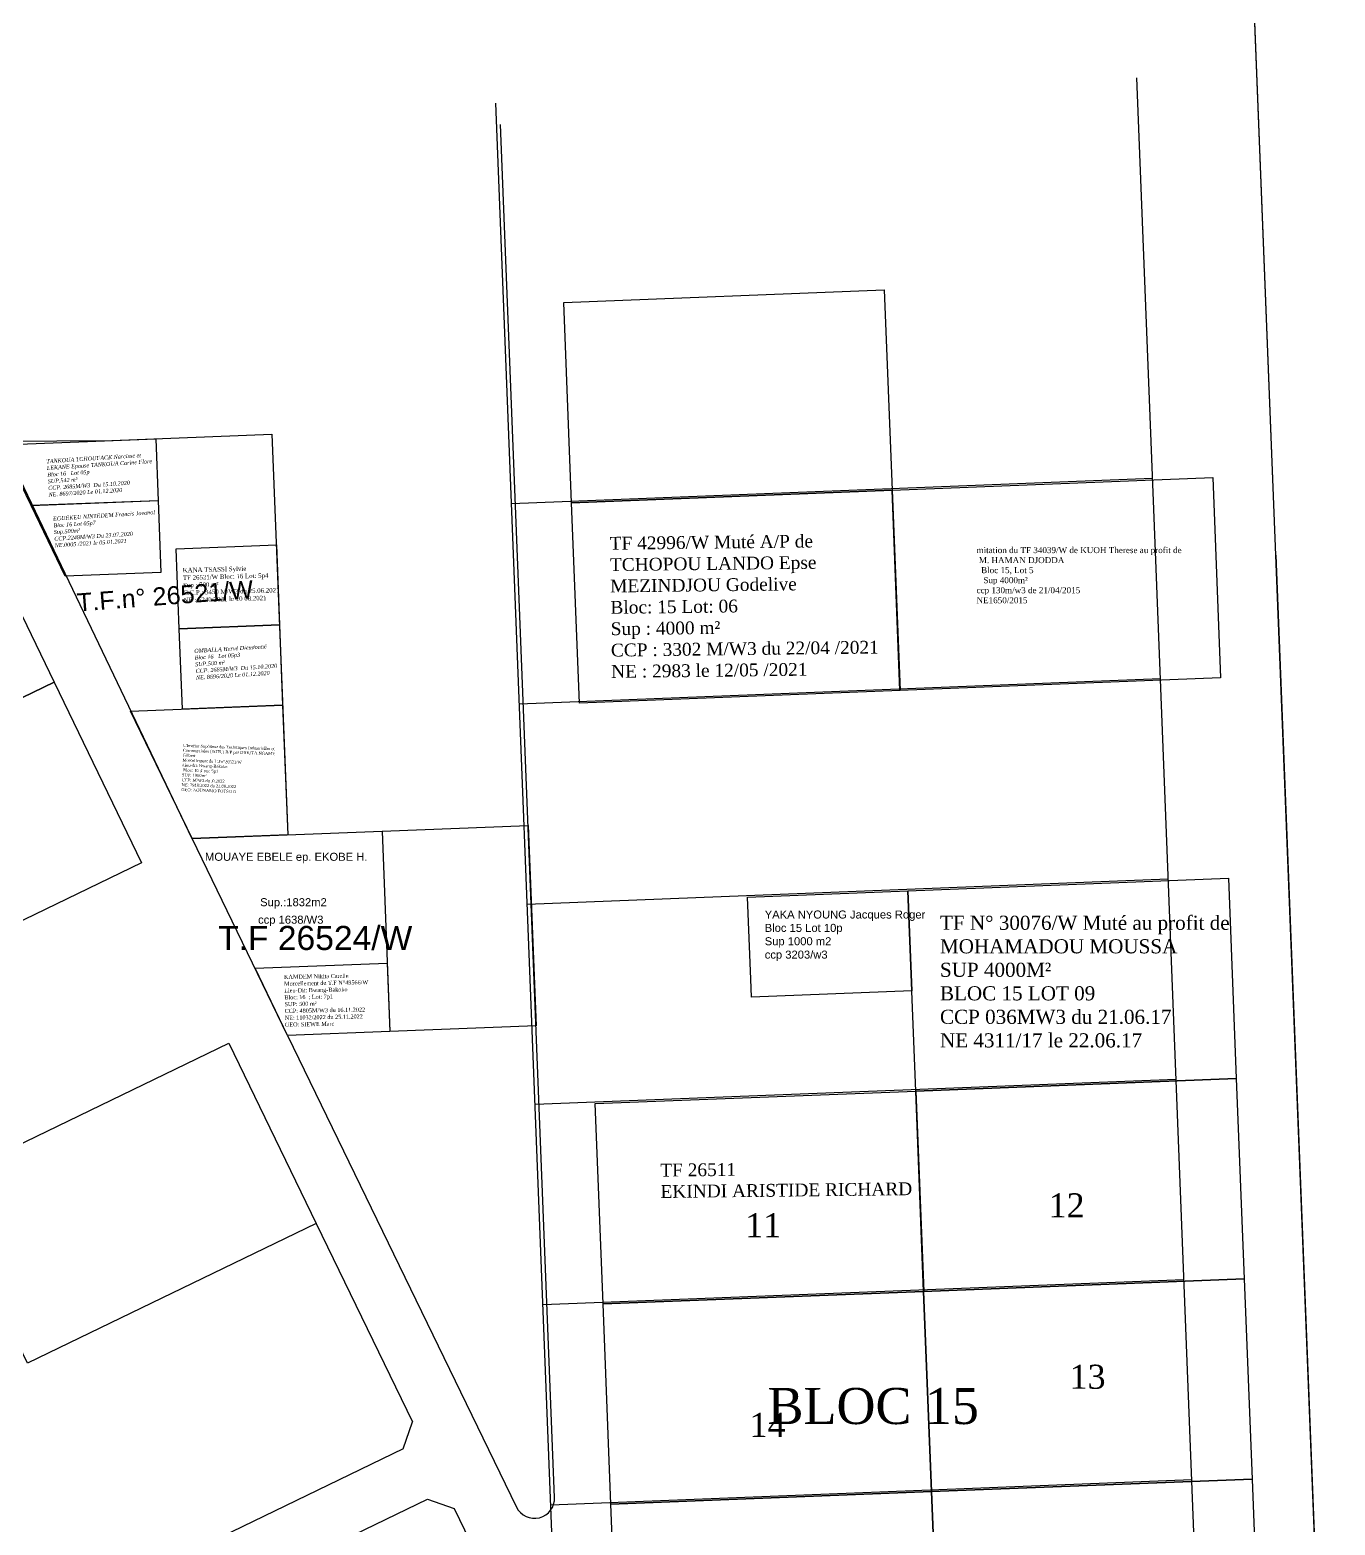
# Model space of a CAD drawing. Header units: millimetres. Extents: x 590121 to 927379, y 438565 to 1441738.
# Drawn here: x 926046.7 to 926372.2, y 1440894.6 to 1441267.6 of the extents above; entities that cross this region are included whole.
import ezdxf
from ezdxf.enums import TextEntityAlignment as Align

# ---------------------------------------------------------------- set-up
doc = ezdxf.new("R2010")
doc.units = ezdxf.units.MM
doc.header["$LTSCALE"] = 10
for name, color, linetype in [('end maj 26 02 2021', 30, 'Continuous'), ('MAJ AOUT 2021', 7, 'Continuous'), ('MAJ AVRIL 2021', 7, 'Continuous'), ('MAJ MAI 2021', 7, 'Continuous')]:
    doc.layers.add(name, color=color, linetype=linetype)
doc.layers.add('Numérotation', color=6, linetype='Continuous', lineweight=9)
doc.styles.get("Standard").update_dxf_attribs({"font": 'arial.ttf'})
doc.styles.add('Times 1.0', font='times.ttf', dxfattribs={"width": 0.99, "height": 1})
doc.styles.add('Times 3.0', font='times.ttf', dxfattribs={"width": 0.99, "height": 3})

msp = doc.modelspace()

# ---------------------------------------------------------------- linework, layer by layer
at = {"flags": 128}
for points in [[(926259.76, 1441202.76), (926261.72, 1441152.8), (926181.78, 1441149.66), (926179.82, 1441199.62)], [(926109.72, 1441099.18), (926110.99, 1441066.81), (926087.19, 1441065.87), (926071.8, 1441097.69)]]:
    msp.add_lwpolyline(points, close=True, dxfattribs=at)
at = {"color": 7, "flags": 128}
msp.add_lwpolyline([(926135.82, 1441034.84), (926136.48, 1441017.77), (926110.96, 1441016.77), (926102.84, 1441033.54)], close=True, dxfattribs=at)
msp.add_lwpolyline([(926135.82, 1441034.84), (926136.48, 1441017.77), (926110.96, 1441016.77), (926102.84, 1441033.54)], close=True, dxfattribs=at)
at = {"layer": 'end maj 26 02 2021', "color": 3, "linetype": 'ByBlock'}
for p, q in [((926357.44, 1441136.55), (926345.65, 1441436.32)), ((926327.46, 1441135.37), (926322.73, 1441255.62)), ((926178.74, 1440845.47), (926162.86, 1441249.33)), ((926177.54, 1440901.53), (926164.07, 1441244.03)), ((926339.25, 1440835.6), (926327.46, 1441135.37)), ((926357.44, 1441136.55), (926369.23, 1440836.78))]:
    msp.add_line(p, q, dxfattribs=at)
at = {"layer": 'end maj 26 02 2021', "linetype": 'ByBlock'}
for p, q in [((926326.66, 1441155.69), (926166.79, 1441149.4)), ((926328.63, 1441105.73), (926168.75, 1441099.44)), ((926087.19, 1441065.87), (926134.52, 1441067.74)), ((926134.52, 1441067.74), (926170.95, 1441069.17)), ((926134.52, 1441067.74), (926136.48, 1441017.77)), ((926170.95, 1441069.17), (926172.91, 1441019.21)), ((926110.96, 1441016.77), (926087.19, 1441065.87)), ((926330.59, 1441055.77), (926170.72, 1441049.48)), ((926136.48, 1441017.77), (926110.96, 1441016.77)), ((926172.91, 1441019.21), (926136.48, 1441017.77)), ((926332.56, 1441005.81), (926172.68, 1440999.52)), ((926334.52, 1440955.85), (926174.65, 1440949.56)), ((926336.49, 1440905.89), (926176.61, 1440899.6))]:
    msp.add_line(p, q, dxfattribs=at)
at = {"layer": 'end maj 26 02 2021', "color": 3, "linetype": 'ByBlock', "ltscale": 0.0014}
for p, q in [((926110.96, 1441016.77), (926168.05, 1440899.15)), ((926118.11, 1440969.89), (926142.14, 1440920.37)), ((926139.82, 1440913.69), (926142.14, 1440920.37)), ((926139.82, 1440913.69), (926004.73, 1440848.32))]:
    msp.add_line(p, q, dxfattribs=at)
at = {"layer": 'end maj 26 02 2021', "linetype": 'ByBlock', "flags": 128}
for points in [[(927154.59, 1441738.09), (927154.59, 1441738.09), (927354.01, 1441306.62), (927379.06, 1441152.8), (927302.72, 1440896.94), (927279.62, 1440838.97), (927263.99, 1440817.14), (927269.67, 1440730.08), (927279.86, 1440573.85), (927289.89, 1440419.91), (926860.68, 1440445.92), (926429.11, 1440472.07), (926383.47, 1440474.83), (926369.23, 1440836.78), (926357.44, 1441136.55), (926345.65, 1441436.32), (926526.96, 1441473.37), (926732.34, 1441549.44), (927116.72, 1441725.21)], [(926341.67, 1441155.94), (926343.63, 1441105.98), (926263.69, 1441102.84), (926261.73, 1441152.8)], [(926347.57, 1441006.05), (926349.53, 1440956.09), (926269.59, 1440952.95), (926267.63, 1441002.91)], [(926349.53, 1440956.09), (926351.49, 1440906.13), (926271.55, 1440902.99), (926269.59, 1440952.95)], [(926351.49, 1440906.13), (926353.45, 1440856.17), (926273.51, 1440853.03), (926271.55, 1440902.99)]]:
    msp.add_lwpolyline(points, close=True, dxfattribs=at)
at = {"layer": 'end maj 26 02 2021', "color": 3, "linetype": 'ByBlock', "lineweight": -3, "ltscale": 0.0014, "flags": 128}
for points in [[(926107.06, 1441166.73), (926109.03, 1441116.7), (926110.99, 1441066.8), (926087.19, 1441065.8), (926039.66, 1441165), (926067.09, 1441165.16)], [(926030.97, 1441149.89), (926052.75, 1441104.89), (925980.75, 1441070.03), (925958.96, 1441115.04)], [(926052.75, 1441104.88), (926074.54, 1441059.88), (926002.53, 1441025.03), (925980.74, 1441070.04)], [(926345.6, 1441056.02), (926347.56, 1441006.06), (926267.62, 1441002.92), (926265.66, 1441052.88)], [(926096.32, 1441014.89), (926118.11, 1440969.89), (926046.1, 1440935.04), (926024.31, 1440980.05)]]:
    msp.add_lwpolyline(points, close=True, dxfattribs=at)
at = {"layer": 'end maj 26 02 2021', "color": 150, "linetype": 'ByBlock', "lineweight": -3, "ltscale": 0.0014, "flags": 128}
for points in [[(926078.12, 1441165.59), (926078.7, 1441150.12), (926046.99, 1441148.94), (926039.7, 1441164.09)], [(926078.66, 1441150.24), (926079.38, 1441132.27), (926055.52, 1441131.31), (926046.97, 1441148.97)], [(926108.94, 1441119.17), (926109.72, 1441099.18), (926084.71, 1441098.2), (926083.93, 1441118.18)]]:
    msp.add_lwpolyline(points, close=True, dxfattribs=at)
at = {"layer": 'end maj 26 02 2021', "color": 3, "linetype": 'ByBlock', "flags": 128}
for points in [[(926341.67, 1441155.94), (926343.63, 1441105.98), (926263.69, 1441102.84), (926261.73, 1441152.8)], [(926347.57, 1441006.05), (926349.53, 1440956.09), (926269.59, 1440952.95), (926267.63, 1441002.91)], [(926349.53, 1440956.09), (926351.49, 1440906.13), (926271.55, 1440902.99), (926269.59, 1440952.95)], [(926351.49, 1440906.13), (926353.45, 1440856.17), (926273.51, 1440853.03), (926271.55, 1440902.99)]]:
    msp.add_lwpolyline(points, close=True, dxfattribs=at)
at = {"layer": 'end maj 26 02 2021', "linetype": 'ByBlock', "ltscale": 0.0014, "flags": 128}
msp.add_lwpolyline([(926265.66, 1441052.87), (926266.64, 1441027.9), (926226.67, 1441026.33), (926226.49, 1441030.82), (926225.69, 1441051.3)], close=True, dxfattribs=at)
at = {"layer": 'end maj 26 02 2021', "color": 3, "linetype": 'ByBlock', "ltscale": 0.0014, "flags": 128}
msp.add_lwpolyline([(926152.52, 1440898.77), (926172.13, 1440858.26), (926100.12, 1440823.41), (926078.34, 1440868.42), (926145.84, 1440901.09)], close=True, dxfattribs=at)
at = {"layer": 'end maj 26 02 2021', "color": 3, "linetype": 'ByBlock', "ltscale": 0.0014}
msp.add_arc((926172.54, 1440901.33), 5, 205.8893, 2.2523, dxfattribs=at)
at = {"layer": 'MAJ AOUT 2021', "flags": 128}
msp.add_lwpolyline([(926108.15, 1441139.15), (926108.94, 1441119.17), (926083.93, 1441118.18), (926083.14, 1441138.17)], close=True, dxfattribs=at)
at = {"layer": 'MAJ AVRIL 2021', "color": 3, "flags": 128}
for points in [[(926261.73, 1441152.8), (926263.7, 1441102.84), (926183.75, 1441099.7), (926181.79, 1441149.66)], [(926267.63, 1441002.91), (926269.6, 1440952.95), (926189.65, 1440949.81), (926187.69, 1440999.77)], [(926269.59, 1440952.95), (926271.56, 1440902.99), (926191.61, 1440899.85), (926189.65, 1440949.81)], [(926271.55, 1440902.99), (926273.52, 1440853.03), (926193.57, 1440849.89), (926191.61, 1440899.85)]]:
    msp.add_lwpolyline(points, close=True, dxfattribs=at)
at = {"layer": 'MAJ MAI 2021', "color": 3, "linetype": 'ByBlock', "lineweight": -3, "ltscale": 0.0014, "flags": 128}
msp.add_lwpolyline([(926267.62, 1441002.92), (926269.59, 1440952.95), (926189.65, 1440949.81), (926187.69, 1440999.77)], close=True, dxfattribs=at)
msp.add_lwpolyline([(926267.62, 1441002.92), (926269.59, 1440952.95), (926189.65, 1440949.81), (926187.69, 1440999.77)], close=True, dxfattribs=at)

# ---------------------------------------------------------------- texts
at = {"insert": (926084.9, 1441089.52), "char_height": 0.73531, "width": 24.959, "attachment_point": 1, "rotation": 357.8306}
msp.add_mtext("{\\fTimes New Roman|b0|i0|c0|p18;L'Institut Supérieur des Techniques Industrielles et Commerciales (ISTIC) R/P par DIOUTA NGAMY Gilbert\\P\\C1;Morcellement du T.Fn%%D26521/W\\P\\C256;Lieu-dit: Bwang-Bakoko \\P Bloc: 16 ;Lots: 5p1\\C1;\\P\\C256;SUP: 1000m²\\PCCP: M/W3 du .0.2022\\PNE: 7918/2022 du 22.08.2022\\PGEO: NOUNAMO FOTSO G}", dxfattribs=at)
at = {"insert": (926230.66, 1440928.86), "char_height": 9, "width": 57.3696, "attachment_point": 1, "style": 'Times 1.0'}
msp.add_mtext('BLOC 15', dxfattribs=at)
at = {"layer": 'end maj 26 02 2021', "color": 1, "linetype": 'ByBlock'}
msp.add_text('T.F.n° 26521/W', height=4.5, rotation=4.3455, dxfattribs=at).set_placement((926058.58, 1441122.52))
at = {"layer": 'end maj 26 02 2021', "linetype": 'ByBlock'}
for s, p in [('MOUAYE EBELE ep. EKOBE H.', (926090.35, 1441060.35)), ('Sup.:1832m2', (926104.11, 1441049.02)), ('ccp 1638/W3', (926103.59, 1441044.66))]:
    msp.add_text(s, height=2, dxfattribs=at).set_placement(p)
at = {"layer": 'end maj 26 02 2021', "color": 1, "linetype": 'ByBlock'}
msp.add_text('   T.F 26524/W', height=6, dxfattribs=at).set_placement((926086.64, 1441038.1))
at = {"layer": 'end maj 26 02 2021', "char_height": 1, "attachment_point": 1, "rotation": 3.711}
for s, insert in [('{\\fTimes New Roman|b0|i1|c0|p18;TANKOUA TCHOUFACK Narcisse et \\PLEKANE Epouse TANKOUA Carine Flore\\PBloc 16   Lot 05p\\PSUP.542 m²\\PCCP. 2685M/W3  Du 15.10.2020\\PNE. 8697/2020 Le 01.12.2020}', (926050.77, 1441160.5)), ('{\\fTimes New Roman|b0|i1|c0|p18;\\C7;EGUEKEU NINTEDEM Francis Jovanol\\PBloc 16 Lot 05p7\\PSup.500m²\\PCCP.2248M/W3 Du 23.07.2020\\PNE.0005 /2021 le 05.01.2021}', (926052.41, 1441146.17)), ('{\\fTimes New Roman|b0|i1|c0|p18;OMBALLA Hervé Dieudonné\\PBloc 16   Lot 05p3\\PSUP.500 m²\\PCCP. 2685M/W3  Du 15.10.2020\\PNE. 8696/2020 Le 01.12.2020}', (926087.64, 1441113.18))]:
    msp.add_mtext(s, dxfattribs=dict(at, insert=insert))
at = {"layer": 'end maj 26 02 2021', "linetype": 'ByBlock', "attachment_point": 1}
for s, insert, char_height, width in [('{\\fTimes New Roman|b0|i0|c0|p18;\\C1;mitation du TF 34039/W de KUOH Therese au profit de  \\P M. HAMAN DJODDA\\P  Bloc 15, Lot 5\\P   Sup 4000m²\\Pccp 130m/w3 de 21/04/2015\\PNE1650/2015}', (926282.78, 1441138.6), 1.5, 57.855), ('{\\C7;YAKA NYOUNG Jacques Roger\\PBloc 15 Lot 10p\\PSup 1000 m2\\Pccp 3203/w3}', (926229.95, 1441047.95), 2, 40.95)]:
    msp.add_mtext(s, dxfattribs=dict(at, insert=insert, char_height=char_height, width=width))
at = {"layer": 'end maj 26 02 2021', "color": 1, "linetype": 'ByBlock', "lineweight": -3, "ltscale": 0.0014, "insert": (926273.66, 1441046.65), "char_height": 3.5185, "width": 234.3118, "attachment_point": 1, "style": 'Times 1.0'}
msp.add_mtext('TF N° 30076/W Muté au profit de\\PMOHAMADOU MOUSSA\\PSUP 4000M²\\PBLOC 15 LOT 09\\PCCP 036MW3 du 21.06.17\\PNE 4311/17 le 22.06.17', dxfattribs=at)
at = {"layer": 'end maj 26 02 2021', "color": 150, "linetype": 'ByBlock', "lineweight": -3, "ltscale": 0.0014, "insert": (926110.04, 1441031.88), "char_height": 1.01919, "width": 40.9739, "attachment_point": 1, "rotation": 1.1074, "style": 'Times 1.0'}
msp.add_mtext('\\A1;{\\C256;KAMDEM Nikita Carelle       \\P\\C1;Morcellement du T.F N°49566/W\\fTimes New Roman|b1|i0|c0|p18;\\C256;\\P\\fTimes New Roman|b0|i0|c0|p18;Lieu-Dit: Bwang-Bakoko\\P\\A0;Bloc: 16  ; Lot: 7p1\\A1;\\fTimes New Roman|b1|i0|c0|p18;\\L\\P\\A0;\\fTimes New Roman|b0|i0|c186|p18;\\lSUP\\fTimes New Roman|b0|i0|c0|p18;: 500\\fTimes New Roman|b0|i0|c186|p18; m²\\PCCP\\fTimes New Roman|b0|i0|c0|p18;:\\fTimes New Roman|b0|i0|c186|p18; \\fTimes New Roman|b0|i0|c0|p18;4805\\fTimes New Roman|b0|i0|c186|p18;M/W\\fTimes New Roman|b0|i0|c0|p18;3\\fTimes New Roman|b0|i0|c186|p18; du \\fTimes New Roman|b0|i0|c0|p18;16\\fTimes New Roman|b0|i0|c186|p18;.\\fTimes New Roman|b0|i0|c0|p18;11\\fTimes New Roman|b0|i0|c186|p18;.20\\fTimes New Roman|b0|i0|c0|p18;22\\fTimes New Roman|b0|i0|c186|p18;\\PNE\\fTimes New Roman|b0|i0|c0|p18;:\\fTimes New Roman|b0|i0|c186|p18; \\fTimes New Roman|b0|i0|c0|p18;11032/2022 du\\fTimes New Roman|b0|i0|c186|p18; \\fTimes New Roman|b0|i0|c0|p18;25\\fTimes New Roman|b0|i0|c186|p18;.\\fTimes New Roman|b0|i0|c0|p18;11\\fTimes New Roman|b0|i0|c186|p18;.202\\fTimes New Roman|b0|i0|c0|p18;2\\P\\C3;GEO: SIEWE Marc }', dxfattribs=at)
msp.add_mtext('\\A1;{\\C256;KAMDEM Nikita Carelle       \\P\\C1;Morcellement du T.F N°49566/W\\fTimes New Roman|b1|i0|c0|p18;\\C256;\\P\\fTimes New Roman|b0|i0|c0|p18;Lieu-Dit: Bwang-Bakoko\\P\\A0;Bloc: 16  ; Lot: 7p1\\A1;\\fTimes New Roman|b1|i0|c0|p18;\\L\\P\\A0;\\fTimes New Roman|b0|i0|c186|p18;\\lSUP\\fTimes New Roman|b0|i0|c0|p18;: 500\\fTimes New Roman|b0|i0|c186|p18; m²\\PCCP\\fTimes New Roman|b0|i0|c0|p18;:\\fTimes New Roman|b0|i0|c186|p18; \\fTimes New Roman|b0|i0|c0|p18;4805\\fTimes New Roman|b0|i0|c186|p18;M/W\\fTimes New Roman|b0|i0|c0|p18;3\\fTimes New Roman|b0|i0|c186|p18; du \\fTimes New Roman|b0|i0|c0|p18;16\\fTimes New Roman|b0|i0|c186|p18;.\\fTimes New Roman|b0|i0|c0|p18;11\\fTimes New Roman|b0|i0|c186|p18;.20\\fTimes New Roman|b0|i0|c0|p18;22\\fTimes New Roman|b0|i0|c186|p18;\\PNE\\fTimes New Roman|b0|i0|c0|p18;:\\fTimes New Roman|b0|i0|c186|p18; \\fTimes New Roman|b0|i0|c0|p18;11032/2022 du\\fTimes New Roman|b0|i0|c186|p18; \\fTimes New Roman|b0|i0|c0|p18;25\\fTimes New Roman|b0|i0|c186|p18;.\\fTimes New Roman|b0|i0|c0|p18;11\\fTimes New Roman|b0|i0|c186|p18;.202\\fTimes New Roman|b0|i0|c0|p18;2\\P\\C3;GEO: SIEWE Marc }', dxfattribs=at)
at = {"layer": 'MAJ AOUT 2021', "insert": (926084.78, 1441133.39), "char_height": 1.1198, "attachment_point": 1, "rotation": 1.5564}
msp.add_mtext_dynamic_manual_height_columns('{\\fTimes New Roman|b0|i0|c0|p18;KANA TSASSI Sylvie \\PTF 26521/W Bloc: 16 Lot: 5p4\\PSup : 500 m²\\PC.C.P.: 3450 M/W3 du 25.06.2021\\PNE : 5240/2021 le 10 08.2021}', width=22.9783, gutter_width=12.5, heights=[0], dxfattribs=at)
at = {"layer": 'MAJ AVRIL 2021', "char_height": 3.1973, "attachment_point": 1, "rotation": 0.6589}
for s, insert in [('\\A1;{\\fGeorgia|b0|i0|c0|p18;\\C1;TF 42996/W Muté A/P de \\C256;\\PTCHOPOU LANDO Epse \\PMEZINDJOU Godelive\\PBloc: 15 Lot: 06 \\PSup : 4000 m²\\PCCP : 3302 M/W3 du 22/04 /2021\\PNE : 2983 le 12/05 /2021}', (926191.27, 1441141.14)), ('\\A1;{\\fGeorgia|b0|i0|c0|p18;\\C1;TF 26511\\PEKINDI ARISTIDE RICHARD}', (926203.88, 1440984.76))]:
    msp.add_mtext(s, dxfattribs=dict(at, insert=insert))
at = {"layer": 'Numérotation', "style": 'Times 3.0', "width": 0.99}
for s, p in [('12', (926305.24, 1440974.44)), ('11', (926229.57, 1440969.47)), ('13', (926310.48, 1440931.64)), ('14', (926230.66, 1440919.66))]:
    msp.add_text(s, height=6, dxfattribs=at).set_placement(p, align=Align.MIDDLE)

doc.saveas('drawing.dxf')
